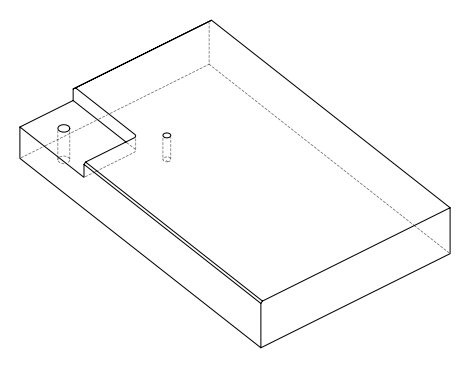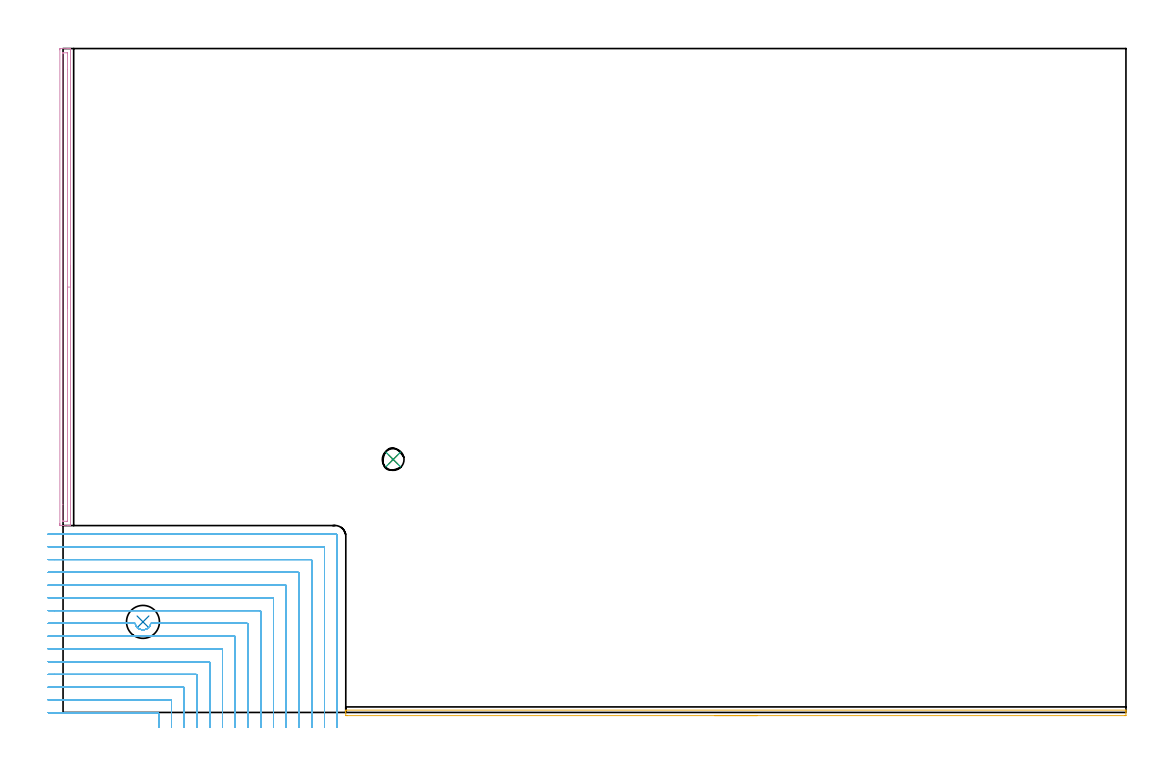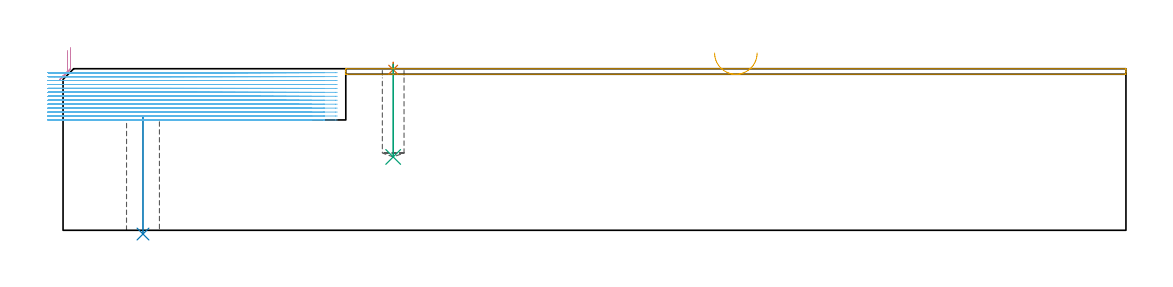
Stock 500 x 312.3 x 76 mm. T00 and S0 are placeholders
(PLAN: 6 operations, 4 tool changes, 68.4 min)
(1 SPOT_DRILL | STEP1POCKET | NXT0321_9005460120000 | 0.03 min | 1 mm3)
(2 INDEXABLE_INSERT_DRILL_THROUGH_HOLE_FROM_SOLID | STEP1HOLE | NXT0302_002 | 0.23 min | 14293 mm3)
(3 DRILL_BLIND_HOLE_INTO_CENTER | STEP1POCKET | NXT0301_073 | 0.18 min | 3269 mm3)
(4 AREA_MILL | FG_CHAMFER_SURFACE | UGT0205_001 | 3.77 min | 2848 mm3)
(5 AREA_MILL_1 | FG_CHAMFER_SURFACE_1 | UGT0205_001 | 3.09 min | 1249 mm3)
(6 MILL_CORNER_NOTCH_RECTANGULAR | CORNER_NOTCH_RECTANGULAR | NXT0201_009 | Follow Part, ap 2, ae 75% | 61.06 min | 277059 mm3)
(TOOL NXT0321_9005460120000 | NC Spot Drill, 142deg, 12mm, Carbide, Uncoated | D12 PA142 FL30 Z2)
(TOOL NXT0302_002 | Index. Insert Drill 15.5mm [880-D1550L20-05] | D15.5 PA176 FL78 Z2)
(TOOL NXT0301_073 | Carbide Drill 10.2mm [860.1-1020-031A1-MM 2214] | D10.2 PA140 FL55 Z2)
(TOOL UGT0205_001 | Chamfer Mill 20 x 3 x 45 deg. | D20 FL50 Z2)
(TOOL NXT0201_009 | ENDMILL 8mm [2P460-0800-NA 1630] | D8 FL26 Z6)
(OP 1 SPOT_DRILL)
G17 G21 G94 G90
T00 M6
G54
G17 G0 G90 X155.3 Y119. S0 M3
G43 Z86. H0
G94 G81 G98 Z75.561 F250. R79.
G80
M5
M2
(OP 2 INDEXABLE_INSERT_DRILL_THROUGH_HOLE_FROM_SOLID)
G17 G21 G94 G90
T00 M6
G54
G17 G0 G90 X37.6 Y42.6 S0 M3
G43 Z86. H1
G94 G81 G98 Z-1.771 F250. R53.9
G80
M5
M2
(OP 3 DRILL_BLIND_HOLE_INTO_CENTER)
G17 G21 G94 G90
T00 M6
G54
G17 G0 G90 X155.3 Y119. S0 M3
G43 Z86. H1
G94 G81 G98 Z34.5 F250. R78.
G80
M5
M2
(OP 4 AREA_MILL)
G17 G21 G94 G90
T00 M6
G54
G17 G0 G90 X3.5 Y210.1 S1061 M3
G43 Z86. H0
G94 G1 Y210.062 Z85.128 F250.
Y209.948 Z84.263
Y209.759 Z83.412
Y209.497 Z82.58
Y209.163 Z81.774
Y208.76 Z81.
Y208.292 Z80.264
Y207.76 Z79.572
Y207.171 Z78.929
Y206.528 Z78.339
Y205.836 Z77.808
Y205.1 Z77.34
Y204.326 Z76.937
Y203.52 Z76.603
Y202.688 Z76.341
Y201.836 Z76.152
Y200.972 Z76.038
Y200.1 Z76.
Y88.063
X3.497 Y87.91 Z75.988
X3.385 Y87.902 Z75.877
X3.266 Y87.9 Z75.766
X2.945 Z75.444
X2.308 Z74.803
X0.246 Z72.743
X-1.07 Z71.426
X-1.18 Y87.902 Z71.315
X-1.493 Y87.91 Z71.003
X-1.498 Y88.184 Z71.
X-1.5 Y88.509
Y88.837
Y311.691
X-1.498 Y312.016
X-1.493 Y312.29 Z71.003
X-1.18 Y312.3 Z71.315
X1.99 Z74.486
X2.308 Z74.803
X2.945 Z75.444
X3.267 Z75.766
X3.385 Y312.298 Z75.877
X3.497 Y312.29 Z75.988
X3.5 Y312.137 Z76.
Y200.1
X2.086 Z74.586
X2.085 Y90.295 Z74.585
X2.084 Y89.962 Z74.584
X2.082 Y89.922 Z74.582
X2.079 Y89.91 Z74.579
X2.052 Y89.907 Z74.552
X1.95 Y89.902 Z74.45
X1.821 Y89.9 Z74.321
X0.076 Y89.901 Z72.576
X-0.047 Y89.907 Z72.453
X-0.07 Y89.909 Z72.43
X-0.079 Y89.949 Z72.421
X-0.083 Y90.064 Z72.417
X-0.085 Y90.295 Z72.415
X-0.086 Y97.795 Z72.414
Y309.905
X-0.084 Y310.238 Z72.416
X-0.082 Y310.278 Z72.418
X-0.08 Y310.29 Z72.42
X-0.053 Y310.293 Z72.447
X0.05 Y310.298 Z72.55
X0.178 Y310.3 Z72.678
X1.924 Y310.299 Z74.424
X2.047 Y310.293 Z74.547
X2.07 Y310.291 Z74.57
X2.079 Y310.251 Z74.579
X2.083 Y310.136 Z74.583
X2.085 Y309.905 Z74.585
X2.086 Y302.419 Z74.586
Y200.1
Y199.228 Z74.624
Y198.364 Z74.738
Y197.512 Z74.926
Y196.68 Z75.189
Y195.874 Z75.523
Y195.1 Z75.925
Y194.364 Z76.394
Y193.672 Z76.925
Y193.029 Z77.515
Y192.44 Z78.158
Y191.908 Z78.85
Y191.44 Z79.586
Y191.037 Z80.36
Y190.703 Z81.165
Y190.441 Z81.998
Y190.252 Z82.849
Y190.138 Z83.714
Y190.1 Z84.586
G0 Z86.
M5
M2
(OP 5 AREA_MILL_1)
G17 G21 G94 G90
T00 M6
G54
G17 G0 G90 X326.5 Y-1.5 S1061 M3
G43 Z86. H0
Z83.4
G94 G1 X326.462 Z82.528 F250.
X326.348 Z81.663
X326.159 Z80.812
X325.897 Z79.98
X325.563 Z79.174
X325.16 Z78.4
X324.691 Z77.664
X324.16 Z76.972
X323.571 Z76.329
X322.928 Z75.74
X322.236 Z75.208
X321.5 Z74.74
X320.726 Z74.337
X319.92 Z74.003
X319.088 Z73.741
X318.236 Z73.552
X317.372 Z73.438
X316.5 Z73.4
X133.63
X133.397 Y-1.499 Z73.401
X133.003 Y-1.491 Z73.405
X133. Y-1.439 Z73.458
Y-0.2 Z74.695
Y0.52 Z75.42
Y0.755 Z75.655
X133.01 Y1.097 Z75.989
X133.183 Y1.1 Z76.
X499.817
X499.99 Y1.097 Z75.989
X500. Y0.756 Z75.656
Y0.521 Z75.42
Y-0.2 Z74.695
Y-1.439 Z73.458
X499.997 Y-1.491 Z73.405
X499.603 Y-1.5 Z73.4
X316.5
X315.628 Z73.438
X314.763 Z73.552
X313.912 Z73.741
X313.08 Z74.003
X312.274 Z74.337
X311.5 Z74.74
X310.764 Z75.208
X310.072 Z75.74
X309.429 Z76.329
X308.84 Z76.972
X308.308 Z77.664
X307.84 Z78.4
X307.437 Z79.174
X307.103 Z79.98
X306.841 Z80.812
X306.652 Z81.663
X306.538 Z82.528
X306.5 Z83.4
G0 Z86.
M5
M2
(OP 6 MILL_CORNER_NOTCH_RECTANGULAR)
G17 G21 G94 G90
T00 M6
G54
G17 G0 G90 X45. Y-7. S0 M3
G43 Z86. H1
Z74.146
G94 G1 Y-4. F250.
Y-0.494 F500.
G3 X44.606 Y-0.1 R0.4
G1 X-3.999
X-6.999 Y-0.099 F250.
G0 Z86.
X51. Y-7.
Z74.146
G1 Y-4.
Y5.506 F500.
G3 X50.606 Y5.9 R0.4
G1 X-3.969
X-4.
X-7. Y5.901 F250.
G0 Z86.
X57. Y-7.
Z74.146
G1 Y-4.
Y11.506 F500.
G3 X56.606 Y11.9 R0.4
G1 X-3.969
X-4.
X-7. Y11.901 F250.
G0 Z86.
X63. Y-7.
Z74.146
G1 Y-4.
Y17.505 F500.
G3 X62.605 Y17.9 R0.4
G1 X-3.969
X-4.
X-7. Y17.901 F250.
G0 Z86.
X69. Y-7.
Z74.146
G1 Y-4.
Y23.505 F500.
G3 X68.605 Y23.9 R0.4
G1 X-3.969
X-4.
X-7. Y23.902 F250.
G0 Z86.
X75. Y-7.
Z74.146
G1 Y-4.
Y29.505 F500.
G3 X74.605 Y29.9 R0.4
G1 X-3.969
X-4.
X-7. Y29.902 F250.
G0 Z86.
X81. Y-7.
Z74.146
G1 Y-4.
Y35.505 F500.
G3 X80.605 Y35.9 R0.4
G1 X-3.969
X-4.
X-7. Y35.902 F250.
G0 Z86.
X87. Y-7.
Z74.146
G1 Y-4.
Y41.504 F500.
G3 X86.604 Y41.9 R0.4
G1 X41.27
X41.254 Y41.798
X41.116 Y41.324
X40.89 Y40.82
X40.628 Y40.402
X40.137 Y39.858
X39.576 Y39.416
G2 X35.738 Y39.35 R3.766
X34.331 Y40.774 R3.78
G1 X34.086 Y41.319
G2 X33.925 Y41.9 R3.722
G1 X-3.969
X-4.
X-7. Y41.902 F250.
G0 Z86.
X93. Y-7.
Z74.146
G1 Y-4.
Y47.504 F500.
G3 X92.604 Y47.9 R0.4
G1 X-3.969
X-4.
X-7. Y47.903 F250.
G0 Z86.
X99. Y-7.
Z74.146
G1 Y-4.
Y53.504 F500.
G3 X98.604 Y53.9 R0.4
G1 X-3.969
X-4.
X-7. Y53.903 F250.
G0 Z86.
X105. Y-7.
Z74.146
G1 Y-4.
Y59.504 F500.
G3 X104.604 Y59.9 R0.4
G1 X-3.969
X-4.
X-7. Y59.904 F250.
G0 Z86.
X111. Y-7.
Z74.146
G1 Y-4.
Y65.504 F500.
G3 X110.604 Y65.9 R0.4
G1 X-3.969
X-4.
X-7. Y65.905 F250.
G0 Z86.
X117. Y-7.
Z74.146
G1 Y-4.
Y71.503 F500.
G3 X116.603 Y71.9 R0.4
G1 X-3.969
X-4.
X-7. Y71.908 F250.
G0 Z86.
X123. Y-7.
Z74.146
G1 Y-4.
Y77.503 F500.
G3 X122.603 Y77.9 R0.4
G1 X-3.969
X-4.
X-7. Y77.916 F250.
G0 Z86.
X129. Y-7.
Z74.146
G1 Y-4.
Y83. F500.
G3 X128.1 Y83.9 R0.9
G1 X-3.969
X-6.969 F250.
G0 Z86.
X45. Y-7.
Z72.292
G1 Y-4.
Y-0.494 F500.
G3 X44.606 Y-0.1 R0.4
G1 X-3.999
X-6.999 F250.
G0 Z86.
X51. Y-7.
Z72.292
G1 Y-4.
Y5.506 F500.
G3 X50.606 Y5.9 R0.4
G1 X-4.
X-7. F250.
G0 Z86.
X57. Y-7.
Z72.292
G1 Y-4.
Y11.506 F500.
G3 X56.606 Y11.9 R0.4
G1 X-4.
X-7. F250.
G0 Z86.
X63. Y-7.
Z72.292
G1 Y-4.
Y17.505 F500.
G3 X62.605 Y17.9 R0.4
G1 X-4.
X-7. F250.
G0 Z86.
X69. Y-7.
Z72.292
G1 Y-4.
Y23.505 F500.
G3 X68.605 Y23.9 R0.4
G1 X-4.
X-7. F250.
G0 Z86.
X75. Y-7.
Z72.292
G1 Y-4.
Y29.505 F500.
G3 X74.605 Y29.9 R0.4
G1 X-4.
X-7. F250.
G0 Z86.
X81. Y-7.
Z72.292
G1 Y-4.
Y35.505 F500.
G3 X80.605 Y35.9 R0.4
G1 X-4.
X-7. F250.
G0 Z86.
X87. Y-7.
Z72.292
G1 Y-4.
Y41.504 F500.
G3 X86.604 Y41.9 R0.4
G1 X41.27
X41.254 Y41.798
X41.117 Y41.327
X40.889 Y40.819
X40.628 Y40.402
X40.137 Y39.858
X39.576 Y39.416
G2 X35.738 Y39.35 R3.765
X34.331 Y40.774 R3.78
G1 X34.086 Y41.319
G2 X33.925 Y41.9 R3.722
G1 X-4.
X-7. F250.
G0 Z86.
X93. Y-7.
Z72.292
G1 Y-4.
Y47.504 F500.
G3 X92.604 Y47.9 R0.4
G1 X-4.
X-7. F250.
G0 Z86.
X99. Y-7.
Z72.292
G1 Y-4.
Y53.504 F500.
G3 X98.604 Y53.9 R0.4
G1 X-4.
X-7. F250.
G0 Z86.
X105. Y-7.
Z72.292
G1 Y-4.
Y59.504 F500.
G3 X104.604 Y59.9 R0.4
G1 X-4.
X-7. F250.
G0 Z86.
X111. Y-7.
Z72.292
G1 Y-4.
Y65.504 F500.
G3 X110.604 Y65.9 R0.4
G1 X-4.
X-7. F250.
G0 Z86.
X117. Y-7.
Z72.292
G1 Y-4.
Y71.503 F500.
G3 X116.603 Y71.9 R0.4
G1 X-4.
X-7. F250.
G0 Z86.
X123. Y-7.
Z72.292
G1 Y-4.
Y77.503 F500.
G3 X122.603 Y77.9 R0.4
G1 X-4.
X-7. F250.
G0 Z86.
X129. Y-7.
Z72.292
G1 Y-4.
Y83. F500.
G3 X128.1 Y83.9 R0.9
G1 X-4.
X-7. F250.
G0 Z86.
X45. Y-7.
Z70.438
G1 Y-4.
Y-0.494 F500.
G3 X44.606 Y-0.1 R0.4
G1 X-3.999
X-6.999 F250.
G0 Z86.
X51. Y-7.
Z70.438
G1 Y-4.
Y5.506 F500.
G3 X50.606 Y5.9 R0.4
G1 X-4.
X-7. F250.
G0 Z86.
X57. Y-7.
Z70.438
G1 Y-4.
Y11.506 F500.
G3 X56.606 Y11.9 R0.4
G1 X-4.
X-7. F250.
G0 Z86.
X63. Y-7.
Z70.438
G1 Y-4.
Y17.505 F500.
G3 X62.605 Y17.9 R0.4
G1 X-4.
X-7. F250.
G0 Z86.
X69. Y-7.
Z70.438
G1 Y-4.
Y23.505 F500.
G3 X68.605 Y23.9 R0.4
G1 X-4.
X-7. F250.
G0 Z86.
X75. Y-7.
Z70.438
G1 Y-4.
Y29.505 F500.
G3 X74.605 Y29.9 R0.4
G1 X-4.
X-7. F250.
G0 Z86.
X81. Y-7.
Z70.438
G1 Y-4.
Y35.505 F500.
G3 X80.605 Y35.9 R0.4
G1 X-4.
X-7. F250.
G0 Z86.
X87. Y-7.
Z70.438
G1 Y-4.
Y41.504 F500.
G3 X86.604 Y41.9 R0.4
G1 X41.27
X41.254 Y41.798
X41.117 Y41.327
X40.889 Y40.819
X40.628 Y40.402
X40.137 Y39.858
X39.576 Y39.416
G2 X35.738 Y39.35 R3.765
X34.331 Y40.774 R3.78
G1 X34.086 Y41.319
G2 X33.925 Y41.9 R3.722
G1 X-4.
X-7. F250.
G0 Z86.
X93. Y-7.
Z70.438
G1 Y-4.
Y47.504 F500.
G3 X92.604 Y47.9 R0.4
G1 X-4.
X-7. F250.
G0 Z86.
X99. Y-7.
Z70.438
G1 Y-4.
Y53.504 F500.
G3 X98.604 Y53.9 R0.4
G1 X-4.
X-7. F250.
G0 Z86.
X105. Y-7.
Z70.438
G1 Y-4.
Y59.504 F500.
G3 X104.604 Y59.9 R0.4
G1 X-4.
X-7. F250.
G0 Z86.
X111. Y-7.
Z70.438
G1 Y-4.
Y65.504 F500.
G3 X110.604 Y65.9 R0.4
G1 X-4.
X-7. F250.
G0 Z86.
X117. Y-7.
Z70.438
G1 Y-4.
Y71.503 F500.
G3 X116.603 Y71.9 R0.4
G1 X-4.
X-7. F250.
G0 Z86.
X123. Y-7.
Z70.438
G1 Y-4.
Y77.503 F500.
G3 X122.603 Y77.9 R0.4
G1 X-4.
X-7. F250.
G0 Z86.
X129. Y-7.
Z70.438
G1 Y-4.
Y83. F500.
G3 X128.1 Y83.9 R0.9
G1 X-4.
X-7. F250.
G0 Z86.
X45. Y-7.
Z68.585
G1 Y-4.
Y-0.494 F500.
G3 X44.606 Y-0.1 R0.4
G1 X-3.999
X-6.999 F250.
G0 Z86.
X51. Y-7.
Z68.585
G1 Y-4.
Y5.506 F500.
G3 X50.606 Y5.9 R0.4
G1 X-4.
X-7. F250.
G0 Z86.
X57. Y-7.
Z68.585
G1 Y-4.
Y11.506 F500.
G3 X56.606 Y11.9 R0.4
G1 X-4.
X-7. F250.
G0 Z86.
X63. Y-7.
Z68.585
G1 Y-4.
Y17.505 F500.
G3 X62.605 Y17.9 R0.4
G1 X-4.
X-7. F250.
G0 Z86.
X69. Y-7.
Z68.585
G1 Y-4.
Y23.505 F500.
G3 X68.605 Y23.9 R0.4
G1 X-4.
X-7. F250.
G0 Z86.
X75. Y-7.
Z68.585
G1 Y-4.
Y29.505 F500.
G3 X74.605 Y29.9 R0.4
G1 X-4.
X-7. F250.
G0 Z86.
X81. Y-7.
Z68.585
G1 Y-4.
Y35.505 F500.
G3 X80.605 Y35.9 R0.4
G1 X-4.
X-7. F250.
G0 Z86.
X87. Y-7.
Z68.585
G1 Y-4.
Y41.504 F500.
G3 X86.604 Y41.9 R0.4
G1 X41.27
X41.254 Y41.799
X41.116 Y41.325
X40.889 Y40.819
X40.628 Y40.402
X40.137 Y39.858
X39.576 Y39.416
G2 X35.738 Y39.35 R3.765
X34.331 Y40.774 R3.78
G1 X34.086 Y41.319
G2 X33.925 Y41.9 R3.722
G1 X-4.
X-7. F250.
G0 Z86.
X93. Y-7.
Z68.585
G1 Y-4.
Y47.504 F500.
G3 X92.604 Y47.9 R0.4
G1 X-4.
X-7. F250.
G0 Z86.
X99. Y-7.
Z68.585
G1 Y-4.
Y53.504 F500.
G3 X98.604 Y53.9 R0.4
G1 X-4.
X-7. F250.
G0 Z86.
X105. Y-7.
Z68.585
G1 Y-4.
Y59.504 F500.
G3 X104.604 Y59.9 R0.4
G1 X-4.
X-7. F250.
G0 Z86.
X111. Y-7.
Z68.585
G1 Y-4.
Y65.504 F500.
G3 X110.604 Y65.9 R0.4
G1 X-4.
X-7. F250.
G0 Z86.
X117. Y-7.
Z68.585
G1 Y-4.
Y71.503 F500.
G3 X116.603 Y71.9 R0.4
G1 X-4.
X-7. F250.
G0 Z86.
X123. Y-7.
Z68.585
G1 Y-4.
Y77.503 F500.
G3 X122.603 Y77.9 R0.4
G1 X-4.
X-7. F250.
G0 Z86.
X129. Y-7.
Z68.585
G1 Y-4.
Y83. F500.
G3 X128.1 Y83.9 R0.9
G1 X-4.
X-7. F250.
G0 Z86.
X45. Y-7.
Z66.731
G1 Y-4.
Y-0.494 F500.
G3 X44.606 Y-0.1 R0.4
G1 X-3.999
X-6.999 F250.
G0 Z86.
X51. Y-7.
Z66.731
G1 Y-4.
Y5.506 F500.
G3 X50.606 Y5.9 R0.4
G1 X-4.
X-7. F250.
G0 Z86.
X57. Y-7.
Z66.731
G1 Y-4.
Y11.506 F500.
G3 X56.606 Y11.9 R0.4
G1 X-4.
X-7. F250.
G0 Z86.
X63. Y-7.
Z66.731
G1 Y-4.
Y17.505 F500.
G3 X62.605 Y17.9 R0.4
G1 X-4.
X-7. F250.
G0 Z86.
X69. Y-7.
Z66.731
G1 Y-4.
Y23.505 F500.
G3 X68.605 Y23.9 R0.4
G1 X-4.
X-7. F250.
G0 Z86.
X75. Y-7.
Z66.731
G1 Y-4.
Y29.505 F500.
G3 X74.605 Y29.9 R0.4
G1 X-4.
X-7. F250.
G0 Z86.
X81. Y-7.
Z66.731
G1 Y-4.
Y35.505 F500.
G3 X80.605 Y35.9 R0.4
G1 X-4.
X-7. F250.
G0 Z86.
X87. Y-7.
Z66.731
G1 Y-4.
Y41.504 F500.
G3 X86.604 Y41.9 R0.4
G1 X41.27
X41.254 Y41.799
X41.115 Y41.323
X40.89 Y40.819
X40.628 Y40.402
X40.137 Y39.858
X39.576 Y39.416
G2 X35.738 Y39.35 R3.765
X34.331 Y40.774 R3.78
G1 X34.086 Y41.319
G2 X33.925 Y41.9 R3.725
G1 X-4.
X-7. F250.
G0 Z86.
X93. Y-7.
Z66.731
G1 Y-4.
Y47.504 F500.
G3 X92.604 Y47.9 R0.4
G1 X-4.
X-7. F250.
G0 Z86.
X99. Y-7.
Z66.731
G1 Y-4.
Y53.504 F500.
G3 X98.604 Y53.9 R0.4
G1 X-4.
X-7. F250.
G0 Z86.
X105. Y-7.
Z66.731
G1 Y-4.
Y59.504 F500.
G3 X104.604 Y59.9 R0.4
G1 X-4.
X-7. F250.
G0 Z86.
X111. Y-7.
Z66.731
G1 Y-4.
Y65.504 F500.
G3 X110.604 Y65.9 R0.4
G1 X-4.
X-7. F250.
G0 Z86.
X117. Y-7.
Z66.731
G1 Y-4.
Y71.503 F500.
G3 X116.603 Y71.9 R0.4
G1 X-4.
X-7. F250.
G0 Z86.
X123. Y-7.
Z66.731
G1 Y-4.
Y77.503 F500.
G3 X122.603 Y77.9 R0.4
G1 X-4.
X-7. F250.
G0 Z86.
X129. Y-7.
Z66.731
G1 Y-4.
Y83. F500.
G3 X128.1 Y83.9 R0.9
G1 X-4.
X-7. F250.
G0 Z86.
X45. Y-7.
Z64.877
G1 Y-4.
Y-0.494 F500.
G3 X44.606 Y-0.1 R0.4
G1 X-3.999
X-6.999 F250.
G0 Z86.
X51. Y-7.
Z64.877
G1 Y-4.
Y5.506 F500.
G3 X50.606 Y5.9 R0.4
G1 X-4.
X-7. F250.
G0 Z86.
X57. Y-7.
Z64.877
G1 Y-4.
Y11.506 F500.
G3 X56.606 Y11.9 R0.4
G1 X-4.
X-7. F250.
G0 Z86.
X63. Y-7.
Z64.877
G1 Y-4.
Y17.505 F500.
G3 X62.605 Y17.9 R0.4
G1 X-4.
X-7. F250.
G0 Z86.
X69. Y-7.
Z64.877
G1 Y-4.
Y23.505 F500.
G3 X68.605 Y23.9 R0.4
G1 X-4.
X-7. F250.
G0 Z86.
X75. Y-7.
Z64.877
G1 Y-4.
Y29.505 F500.
G3 X74.605 Y29.9 R0.4
G1 X-4.
X-7. F250.
G0 Z86.
X81. Y-7.
Z64.877
G1 Y-4.
Y35.505 F500.
G3 X80.605 Y35.9 R0.4
G1 X-4.
X-7. F250.
G0 Z86.
X87. Y-7.
Z64.877
G1 Y-4.
Y41.504 F500.
G3 X86.604 Y41.9 R0.4
G1 X41.27
X41.254 Y41.799
X41.115 Y41.322
X40.89 Y40.82
X40.628 Y40.402
X40.137 Y39.858
X39.576 Y39.416
G2 X35.738 Y39.35 R3.765
X34.331 Y40.774 R3.78
G1 X34.086 Y41.319
G2 X33.925 Y41.9 R3.725
G1 X-4.
X-7. F250.
G0 Z86.
X93. Y-7.
Z64.877
G1 Y-4.
Y47.504 F500.
G3 X92.604 Y47.9 R0.4
G1 X-4.
X-7. F250.
G0 Z86.
X99. Y-7.
Z64.877
G1 Y-4.
Y53.504 F500.
G3 X98.604 Y53.9 R0.4
G1 X-4.
X-7. F250.
G0 Z86.
X105. Y-7.
Z64.877
G1 Y-4.
Y59.504 F500.
G3 X104.604 Y59.9 R0.4
G1 X-4.
X-7. F250.
G0 Z86.
X111. Y-7.
Z64.877
G1 Y-4.
Y65.504 F500.
G3 X110.604 Y65.9 R0.4
G1 X-4.
X-7. F250.
G0 Z86.
X117. Y-7.
Z64.877
G1 Y-4.
Y71.503 F500.
G3 X116.603 Y71.9 R0.4
G1 X-4.
X-7. F250.
G0 Z86.
X123. Y-7.
Z64.877
G1 Y-4.
Y77.503 F500.
G3 X122.603 Y77.9 R0.4
G1 X-4.
X-7. F250.
G0 Z86.
X129. Y-7.
Z64.877
G1 Y-4.
Y83. F500.
G3 X128.1 Y83.9 R0.9
G1 X-4.
X-7. F250.
G0 Z86.
X45. Y-7.
Z63.023
G1 Y-4.
Y-0.494 F500.
G3 X44.606 Y-0.1 R0.4
G1 X-3.999
X-6.999 F250.
G0 Z86.
X51. Y-7.
Z63.023
G1 Y-4.
Y5.506 F500.
G3 X50.606 Y5.9 R0.4
G1 X-4.
X-7. F250.
G0 Z86.
X57. Y-7.
Z63.023
G1 Y-4.
Y11.506 F500.
G3 X56.606 Y11.9 R0.4
G1 X-4.
X-7. F250.
G0 Z86.
X63. Y-7.
Z63.023
G1 Y-4.
Y17.505 F500.
G3 X62.605 Y17.9 R0.4
G1 X-4.
X-7. F250.
G0 Z86.
X69. Y-7.
Z63.023
G1 Y-4.
Y23.505 F500.
G3 X68.605 Y23.9 R0.4
G1 X-4.
X-7. F250.
G0 Z86.
X75. Y-7.
Z63.023
G1 Y-4.
Y29.505 F500.
G3 X74.605 Y29.9 R0.4
G1 X-4.
X-7. F250.
G0 Z86.
X81. Y-7.
Z63.023
G1 Y-4.
Y35.505 F500.
G3 X80.605 Y35.9 R0.4
G1 X-4.
X-7. F250.
G0 Z86.
X87. Y-7.
Z63.023
G1 Y-4.
Y41.504 F500.
G3 X86.604 Y41.9 R0.4
G1 X41.27
X41.254 Y41.797
X41.117 Y41.324
X40.891 Y40.822
X40.626 Y40.4
X40.137 Y39.858
X39.576 Y39.416
G2 X35.738 Y39.35 R3.765
X34.331 Y40.774 R3.78
G1 X34.086 Y41.319
G2 X33.925 Y41.9 R3.723
G1 X-4.
X-7. F250.
G0 Z86.
X93. Y-7.
Z63.023
G1 Y-4.
Y47.504 F500.
G3 X92.604 Y47.9 R0.4
G1 X-4.
X-7. F250.
G0 Z86.
X99. Y-7.
Z63.023
G1 Y-4.
Y53.504 F500.
G3 X98.604 Y53.9 R0.4
G1 X-4.
X-7. F250.
G0 Z86.
X105. Y-7.
Z63.023
G1 Y-4.
Y59.504 F500.
G3 X104.604 Y59.9 R0.4
G1 X-4.
X-7. F250.
G0 Z86.
X111. Y-7.
Z63.023
G1 Y-4.
Y65.504 F500.
G3 X110.604 Y65.9 R0.4
G1 X-4.
X-7. F250.
G0 Z86.
X117. Y-7.
Z63.023
G1 Y-4.
Y71.503 F500.
G3 X116.603 Y71.9 R0.4
G1 X-4.
X-7. F250.
G0 Z86.
X123. Y-7.
Z63.023
G1 Y-4.
Y77.503 F500.
G3 X122.603 Y77.9 R0.4
G1 X-4.
X-7. F250.
G0 Z86.
X129. Y-7.
Z63.023
G1 Y-4.
Y83. F500.
G3 X128.1 Y83.9 R0.9
G1 X-4.
X-7. F250.
G0 Z86.
X45. Y-7.
Z61.169
G1 Y-4.
Y-0.494 F500.
G3 X44.606 Y-0.1 R0.4
G1 X-3.999
X-6.999 F250.
G0 Z86.
X51. Y-7.
Z61.169
G1 Y-4.
Y5.506 F500.
G3 X50.606 Y5.9 R0.4
G1 X-4.
X-7. F250.
G0 Z86.
X57. Y-7.
Z61.169
G1 Y-4.
Y11.506 F500.
G3 X56.606 Y11.9 R0.4
G1 X-4.
X-7. F250.
G0 Z86.
X63. Y-7.
Z61.169
G1 Y-4.
Y17.505 F500.
G3 X62.605 Y17.9 R0.4
G1 X-4.
X-7. F250.
G0 Z86.
X69. Y-7.
Z61.169
G1 Y-4.
Y23.505 F500.
G3 X68.605 Y23.9 R0.4
G1 X-4.
X-7. F250.
G0 Z86.
X75. Y-7.
Z61.169
G1 Y-4.
Y29.505 F500.
G3 X74.605 Y29.9 R0.4
G1 X-4.
X-7. F250.
G0 Z86.
X81. Y-7.
Z61.169
G1 Y-4.
Y35.505 F500.
G3 X80.605 Y35.9 R0.4
G1 X-4.
X-7. F250.
G0 Z86.
X87. Y-7.
Z61.169
G1 Y-4.
Y41.504 F500.
G3 X86.604 Y41.9 R0.4
G1 X41.27
X41.254 Y41.798
X41.116 Y41.324
X40.891 Y40.822
X40.626 Y40.4
X40.137 Y39.858
X39.576 Y39.416
G2 X35.738 Y39.35 R3.765
X34.331 Y40.774 R3.78
G1 X34.086 Y41.319
G2 X33.925 Y41.9 R3.722
G1 X-4.
X-7. F250.
G0 Z86.
X93. Y-7.
Z61.169
G1 Y-4.
Y47.504 F500.
G3 X92.604 Y47.9 R0.4
G1 X-4.
X-7. F250.
G0 Z86.
X99. Y-7.
Z61.169
G1 Y-4.
Y53.504 F500.
G3 X98.604 Y53.9 R0.4
G1 X-4.
X-7. F250.
G0 Z86.
X105. Y-7.
Z61.169
G1 Y-4.
Y59.504 F500.
G3 X104.604 Y59.9 R0.4
G1 X-4.
X-7. F250.
G0 Z86.
X111. Y-7.
Z61.169
G1 Y-4.
Y65.504 F500.
G3 X110.604 Y65.9 R0.4
G1 X-4.
X-7. F250.
G0 Z86.
X117. Y-7.
Z61.169
G1 Y-4.
Y71.503 F500.
G3 X116.603 Y71.9 R0.4
G1 X-4.
X-7. F250.
G0 Z86.
X123. Y-7.
Z61.169
G1 Y-4.
Y77.503 F500.
G3 X122.603 Y77.9 R0.4
G1 X-4.
X-7. F250.
G0 Z86.
X129. Y-7.
Z61.169
G1 Y-4.
Y83. F500.
G3 X128.1 Y83.9 R0.9
G1 X-4.
X-7. F250.
G0 Z86.
X45. Y-7.
Z59.315
G1 Y-4.
Y-0.494 F500.
G3 X44.606 Y-0.1 R0.4
G1 X-3.999
X-6.999 F250.
G0 Z86.
X51. Y-7.
Z59.315
G1 Y-4.
Y5.506 F500.
G3 X50.606 Y5.9 R0.4
G1 X-4.
X-7. F250.
G0 Z86.
X57. Y-7.
Z59.315
G1 Y-4.
Y11.506 F500.
G3 X56.606 Y11.9 R0.4
G1 X-4.
X-7. F250.
G0 Z86.
X63. Y-7.
Z59.315
G1 Y-4.
Y17.505 F500.
G3 X62.605 Y17.9 R0.4
G1 X-4.
X-7. F250.
G0 Z86.
X69. Y-7.
Z59.315
G1 Y-4.
Y23.505 F500.
G3 X68.605 Y23.9 R0.4
G1 X-4.
X-7. F250.
G0 Z86.
X75. Y-7.
Z59.315
G1 Y-4.
Y29.505 F500.
G3 X74.605 Y29.9 R0.4
G1 X-4.
X-7. F250.
G0 Z86.
X81. Y-7.
Z59.315
G1 Y-4.
Y35.505 F500.
G3 X80.605 Y35.9 R0.4
G1 X-4.
X-7. F250.
G0 Z86.
X87. Y-7.
Z59.315
G1 Y-4.
Y41.504 F500.
G3 X86.604 Y41.9 R0.4
G1 X41.27
X41.254 Y41.798
X41.117 Y41.328
X40.889 Y40.819
X40.628 Y40.402
X40.137 Y39.858
X39.576 Y39.416
G2 X35.738 Y39.35 R3.765
X34.331 Y40.774 R3.78
G1 X34.086 Y41.319
G2 X33.925 Y41.9 R3.722
G1 X-4.
X-7. F250.
G0 Z86.
X93. Y-7.
Z59.315
G1 Y-4.
Y47.504 F500.
G3 X92.604 Y47.9 R0.4
G1 X-4.
X-7. F250.
G0 Z86.
X99. Y-7.
Z59.315
G1 Y-4.
Y53.504 F500.
G3 X98.604 Y53.9 R0.4
G1 X-4.
X-7. F250.
G0 Z86.
X105. Y-7.
Z59.315
G1 Y-4.
Y59.504 F500.
G3 X104.604 Y59.9 R0.4
G1 X-4.
X-7. F250.
G0 Z86.
X111. Y-7.
Z59.315
G1 Y-4.
Y65.504 F500.
G3 X110.604 Y65.9 R0.4
G1 X-4.
X-7. F250.
G0 Z86.
X117. Y-7.
Z59.315
G1 Y-4.
Y71.503 F500.
G3 X116.603 Y71.9 R0.4
G1 X-4.
X-7. F250.
G0 Z86.
X123. Y-7.
Z59.315
G1 Y-4.
Y77.503 F500.
G3 X122.603 Y77.9 R0.4
G1 X-4.
X-7. F250.
G0 Z86.
X129. Y-7.
Z59.315
G1 Y-4.
Y83. F500.
G3 X128.1 Y83.9 R0.9
G1 X-4.
X-7. F250.
G0 Z86.
X45. Y-7.
Z57.462
G1 Y-4.
Y-0.494 F500.
G3 X44.606 Y-0.1 R0.4
G1 X-3.999
X-6.999 F250.
G0 Z86.
X51. Y-7.
Z57.462
G1 Y-4.
Y5.506 F500.
G3 X50.606 Y5.9 R0.4
G1 X-4.
X-7. F250.
G0 Z86.
X57. Y-7.
Z57.462
G1 Y-4.
Y11.506 F500.
G3 X56.606 Y11.9 R0.4
G1 X-4.
X-7. F250.
G0 Z86.
X63. Y-7.
Z57.462
G1 Y-4.
Y17.505 F500.
G3 X62.605 Y17.9 R0.4
G1 X-4.
X-7. F250.
G0 Z86.
X69. Y-7.
Z57.462
G1 Y-4.
Y23.505 F500.
G3 X68.605 Y23.9 R0.4
G1 X-4.
X-7. F250.
G0 Z86.
X75. Y-7.
Z57.462
G1 Y-4.
Y29.505 F500.
G3 X74.605 Y29.9 R0.4
G1 X-4.
X-7. F250.
G0 Z86.
X81. Y-7.
Z57.462
G1 Y-4.
Y35.505 F500.
G3 X80.605 Y35.9 R0.4
G1 X-4.
X-7. F250.
G0 Z86.
X87. Y-7.
Z57.462
G1 Y-4.
Y41.504 F500.
G3 X86.604 Y41.9 R0.4
G1 X41.27
X41.254 Y41.798
X41.117 Y41.327
X40.889 Y40.819
X40.628 Y40.402
X40.137 Y39.858
X39.576 Y39.416
G2 X35.738 Y39.35 R3.765
X34.331 Y40.774 R3.78
G1 X34.086 Y41.319
G2 X33.925 Y41.9 R3.722
G1 X-4.
X-7. F250.
G0 Z86.
X93. Y-7.
Z57.462
G1 Y-4.
Y47.504 F500.
G3 X92.604 Y47.9 R0.4
G1 X-4.
X-7. F250.
G0 Z86.
X99. Y-7.
Z57.462
G1 Y-4.
Y53.504 F500.
G3 X98.604 Y53.9 R0.4
G1 X-4.
X-7. F250.
G0 Z86.
X105. Y-7.
Z57.462
G1 Y-4.
Y59.504 F500.
G3 X104.604 Y59.9 R0.4
G1 X-4.
X-7. F250.
G0 Z86.
X111. Y-7.
Z57.462
G1 Y-4.
Y65.504 F500.
G3 X110.604 Y65.9 R0.4
G1 X-4.
X-7. F250.
G0 Z86.
X117. Y-7.
Z57.462
G1 Y-4.
Y71.503 F500.
G3 X116.603 Y71.9 R0.4
G1 X-4.
X-7. F250.
G0 Z86.
X123. Y-7.
Z57.462
G1 Y-4.
Y77.503 F500.
G3 X122.603 Y77.9 R0.4
G1 X-4.
X-7. F250.
G0 Z86.
X129. Y-7.
Z57.462
G1 Y-4.
Y83. F500.
G3 X128.1 Y83.9 R0.9
G1 X-4.
X-7. F250.
G0 Z86.
X45. Y-7.
Z55.608
G1 Y-4.
Y-0.494 F500.
G3 X44.606 Y-0.1 R0.4
G1 X-3.999
X-6.999 F250.
G0 Z86.
X51. Y-7.
Z55.608
G1 Y-4.
Y5.506 F500.
G3 X50.606 Y5.9 R0.4
G1 X-4.
X-7. F250.
G0 Z86.
X57. Y-7.
Z55.608
G1 Y-4.
Y11.506 F500.
G3 X56.606 Y11.9 R0.4
G1 X-4.
X-7. F250.
G0 Z86.
X63. Y-7.
Z55.608
G1 Y-4.
Y17.505 F500.
G3 X62.605 Y17.9 R0.4
G1 X-4.
X-7. F250.
G0 Z86.
X69. Y-7.
Z55.608
G1 Y-4.
Y23.505 F500.
G3 X68.605 Y23.9 R0.4
G1 X-4.
X-7. F250.
G0 Z86.
X75. Y-7.
Z55.608
G1 Y-4.
Y29.505 F500.
G3 X74.605 Y29.9 R0.4
G1 X-4.
X-7. F250.
G0 Z86.
X81. Y-7.
Z55.608
G1 Y-4.
Y35.505 F500.
G3 X80.605 Y35.9 R0.4
G1 X-4.
X-7. F250.
G0 Z86.
X87. Y-7.
Z55.608
G1 Y-4.
Y41.504 F500.
G3 X86.604 Y41.9 R0.4
G1 X41.27
X41.254 Y41.798
X41.117 Y41.326
X40.889 Y40.819
X40.628 Y40.402
X40.137 Y39.858
X39.576 Y39.416
G2 X35.738 Y39.35 R3.765
X34.331 Y40.774 R3.78
G1 X34.086 Y41.319
G2 X33.925 Y41.9 R3.722
G1 X-4.
X-7. F250.
G0 Z86.
X93. Y-7.
Z55.608
G1 Y-4.
Y47.504 F500.
G3 X92.604 Y47.9 R0.4
G1 X-4.
X-7. F250.
G0 Z86.
X99. Y-7.
Z55.608
G1 Y-4.
Y53.504 F500.
G3 X98.604 Y53.9 R0.4
G1 X-4.
X-7. F250.
G0 Z86.
X105. Y-7.
Z55.608
G1 Y-4.
Y59.504 F500.
G3 X104.604 Y59.9 R0.4
G1 X-4.
X-7. F250.
G0 Z86.
X111. Y-7.
Z55.608
G1 Y-4.
Y65.504 F500.
G3 X110.604 Y65.9 R0.4
G1 X-4.
X-7. F250.
G0 Z86.
X117. Y-7.
Z55.608
G1 Y-4.
Y71.503 F500.
G3 X116.603 Y71.9 R0.4
G1 X-4.
X-7. F250.
G0 Z86.
X123. Y-7.
Z55.608
G1 Y-4.
Y77.503 F500.
G3 X122.603 Y77.9 R0.4
G1 X-4.
X-7. F250.
G0 Z86.
X129. Y-7.
Z55.608
G1 Y-4.
Y83. F500.
G3 X128.1 Y83.9 R0.9
G1 X-4.
X-7. F250.
G0 Z86.
X45. Y-7.
Z53.754
G1 Y-4.
Y-0.494 F500.
G3 X44.606 Y-0.1 R0.4
G1 X-3.999
X-6.999 F250.
G0 Z86.
X51. Y-7.
Z53.754
G1 Y-4.
Y5.506 F500.
G3 X50.606 Y5.9 R0.4
G1 X-4.
X-7. F250.
G0 Z86.
X57. Y-7.
Z53.754
G1 Y-4.
Y11.506 F500.
G3 X56.606 Y11.9 R0.4
G1 X-4.
X-7. F250.
G0 Z86.
X63. Y-7.
Z53.754
G1 Y-4.
Y17.505 F500.
G3 X62.605 Y17.9 R0.4
G1 X-4.
X-7. F250.
G0 Z86.
X69. Y-7.
Z53.754
G1 Y-4.
Y23.505 F500.
G3 X68.605 Y23.9 R0.4
G1 X-4.
X-7. F250.
G0 Z86.
X75. Y-7.
Z53.754
G1 Y-4.
Y29.505 F500.
G3 X74.605 Y29.9 R0.4
G1 X-4.
X-7. F250.
G0 Z86.
X81. Y-7.
Z53.754
G1 Y-4.
Y35.505 F500.
G3 X80.605 Y35.9 R0.4
G1 X-4.
X-7. F250.
G0 Z86.
X87. Y-7.
Z53.754
G1 Y-4.
Y41.504 F500.
G3 X86.604 Y41.9 R0.4
G1 X41.27
X41.254 Y41.799
X41.116 Y41.324
X40.889 Y40.819
X40.628 Y40.402
X40.137 Y39.858
X39.576 Y39.416
G2 X35.738 Y39.35 R3.765
X34.331 Y40.774 R3.78
G1 X34.086 Y41.319
G2 X33.925 Y41.9 R3.722
G1 X-4.
X-7. F250.
G0 Z86.
X93. Y-7.
Z53.754
G1 Y-4.
Y47.504 F500.
G3 X92.604 Y47.9 R0.4
G1 X-4.
X-7. F250.
G0 Z86.
X99. Y-7.
Z53.754
G1 Y-4.
Y53.504 F500.
G3 X98.604 Y53.9 R0.4
G1 X-4.
X-7. F250.
G0 Z86.
X105. Y-7.
Z53.754
G1 Y-4.
Y59.504 F500.
G3 X104.604 Y59.9 R0.4
G1 X-4.
X-7. F250.
G0 Z86.
X111. Y-7.
Z53.754
G1 Y-4.
Y65.504 F500.
G3 X110.604 Y65.9 R0.4
G1 X-4.
X-7. F250.
G0 Z86.
X117. Y-7.
Z53.754
G1 Y-4.
Y71.503 F500.
G3 X116.603 Y71.9 R0.4
G1 X-4.
X-7. F250.
G0 Z86.
X123. Y-7.
Z53.754
G1 Y-4.
Y77.503 F500.
G3 X122.603 Y77.9 R0.4
G1 X-4.
X-7. F250.
G0 Z86.
X129. Y-7.
Z53.754
G1 Y-4.
Y83. F500.
G3 X128.1 Y83.9 R0.9
G1 X-4.
X-7. F250.
G0 Z86.
X45. Y-7.
Z51.9
G1 Y-4.
Y-0.494 F500.
G3 X44.606 Y-0.1 R0.4
G1 X-3.999
X-6.999 F250.
G0 Z86.
X51. Y-7.
Z51.9
G1 Y-4.
Y5.506 F500.
G3 X50.606 Y5.9 R0.4
G1 X-4.
X-7. F250.
G0 Z86.
X57. Y-7.
Z51.9
G1 Y-4.
Y11.506 F500.
G3 X56.606 Y11.9 R0.4
G1 X-4.
X-7. F250.
G0 Z86.
X63. Y-7.
Z51.9
G1 Y-4.
Y17.505 F500.
G3 X62.605 Y17.9 R0.4
G1 X-4.
X-7. F250.
G0 Z86.
X69. Y-7.
Z51.9
G1 Y-4.
Y23.505 F500.
G3 X68.605 Y23.9 R0.4
G1 X-4.
X-7. F250.
G0 Z86.
X75. Y-7.
Z51.9
G1 Y-4.
Y29.505 F500.
G3 X74.605 Y29.9 R0.4
G1 X-4.
X-7. F250.
G0 Z86.
X81. Y-7.
Z51.9
G1 Y-4.
Y35.505 F500.
G3 X80.605 Y35.9 R0.4
G1 X-4.
X-7. F250.
G0 Z86.
X87. Y-7.
Z51.9
G1 Y-4.
Y41.504 F500.
G3 X86.604 Y41.9 R0.4
G1 X41.27
X41.254 Y41.799
X41.116 Y41.323
X40.89 Y40.82
X40.628 Y40.402
X40.137 Y39.858
X39.576 Y39.416
G2 X35.738 Y39.35 R3.765
X34.331 Y40.774 R3.78
G1 X34.086 Y41.319
G2 X33.925 Y41.9 R3.725
G1 X-4.
X-7. F250.
G0 Z86.
X93. Y-7.
Z51.9
G1 Y-4.
Y47.504 F500.
G3 X92.604 Y47.9 R0.4
G1 X-4.
X-7. F250.
G0 Z86.
X99. Y-7.
Z51.9
G1 Y-4.
Y53.504 F500.
G3 X98.604 Y53.9 R0.4
G1 X-4.
X-7. F250.
G0 Z86.
X105. Y-7.
Z51.9
G1 Y-4.
Y59.504 F500.
G3 X104.604 Y59.9 R0.4
G1 X-4.
X-7. F250.
G0 Z86.
X111. Y-7.
Z51.9
G1 Y-4.
Y65.504 F500.
G3 X110.604 Y65.9 R0.4
G1 X-4.
X-7. F250.
G0 Z86.
X117. Y-7.
Z51.9
G1 Y-4.
Y71.503 F500.
G3 X116.603 Y71.9 R0.4
G1 X-4.
X-7. F250.
G0 Z86.
X123. Y-7.
Z51.9
G1 Y-4.
Y77.503 F500.
G3 X122.603 Y77.9 R0.4
G1 X-4.
X-7. F250.
G0 Z86.
X129. Y-7.
Z51.9
G1 Y-4.
Y83. F500.
G3 X128.1 Y83.9 R0.9
G1 X-4.
X-7. F250.
G0 Z86.
M5
M2
